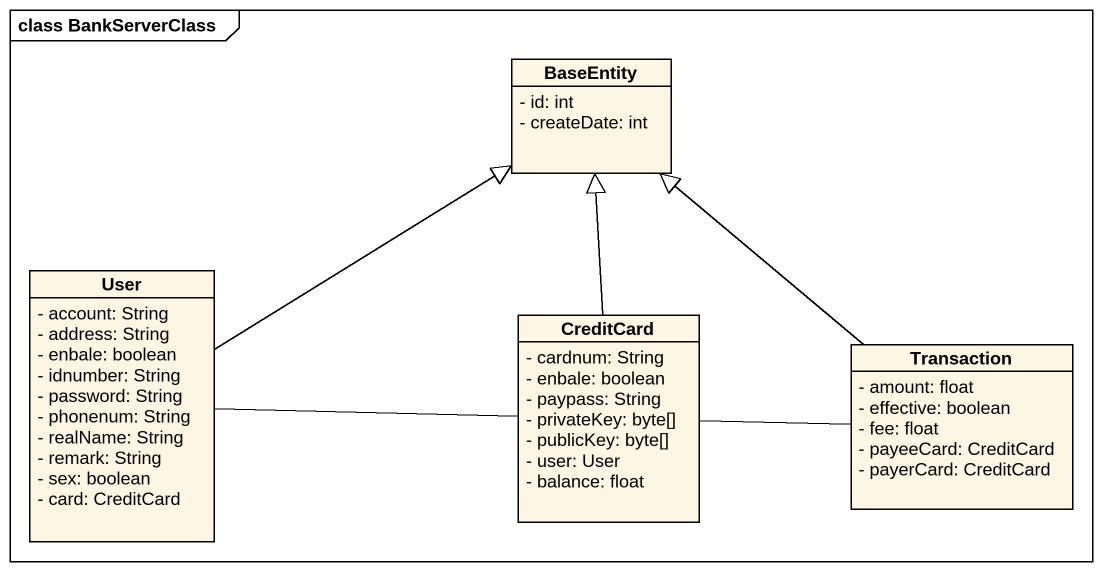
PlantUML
@startuml
mainframe class BankServerClass
hide circle
hide empty members
skinparam classAttributeIconSize 0
class BaseEntity {
  - id: int
  - createDate: int
}
class User {
  - account: String
  - address: String
  - enbale: boolean
  - idnumber: String
  - password: String
  - phonenum: String
  - realName: String
  - remark: String
  - sex: boolean
  - card: CreditCard
}
class CreditCard {
  - cardnum: String
  - enbale: boolean
  - paypass: String
  - privateKey: byte[]
  - publicKey: byte[]
  - user: User
  - balance: float
}
class Transaction {
  - amount: float
  - effective: boolean
  - fee: float
  - payeeCard: CreditCard
  - payerCard: CreditCard
}
User -up-|> BaseEntity
User -right- CreditCard
CreditCard -up-|> BaseEntity
CreditCard -right- Transaction
Transaction -up-|> BaseEntity
@enduml
